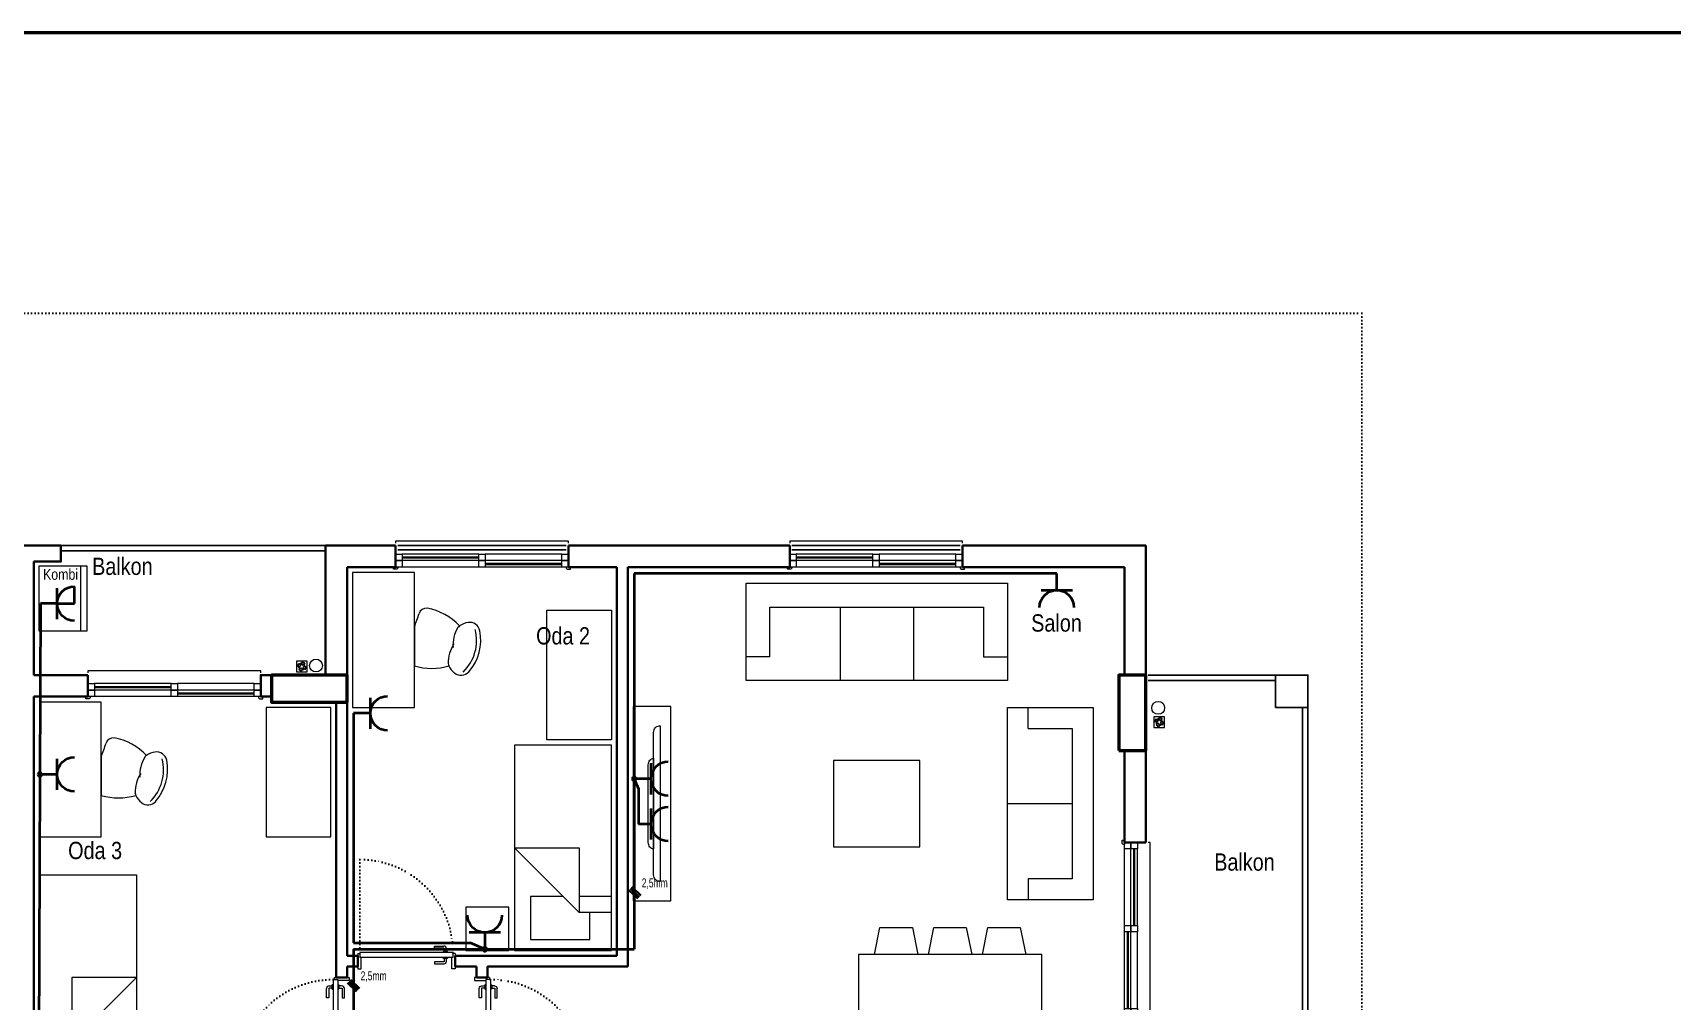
# Model space of a CAD drawing. Header units: millimetres. Extents: x 1852829 to 1882754, y -270850 to -231658.
# Drawn here: x 1865972 to 1867490, y -251952 to -251055 of the extents above; entities that cross this region are included whole.
import ezdxf

# ---------------------------------------------------------------- set-up
doc = ezdxf.new("R2010")
doc.units = ezdxf.units.MM
for name, pattern in [('CONTINOUS', [0]), ('CONTINU', [0]), ('izdüşüm arka', [3.175, 0, -3.175])]:
    doc.linetypes.add(name, pattern=pattern)
for name, color, linetype, lineweight in [('a_ba', 6, 'Continuous', 50), ('a_doğrama', 251, 'Continuous', 20), ('a_duvar', 251, 'Continuous', 35), ('a_görünüş', 32, 'Continuous', 25), ('a_görünüş_ince', 8, 'Continuous', 20), ('a_izdüşüm_arka', 251, 'izdüşüm arka', 30), ('a_not_mahal', 253, 'Continuous', 5), ('a_tefriş', 8, 'Continuous', 20), ('a_çerçeve_line', 7, 'Continuous', 50), ('Aydınlatma', 4, 'CONTINOUS', 35), ('m_yib', 65, 'Continuous', 20), ('Priz', 6, 'CONTINOUS', 40)]:
    doc.layers.add(name, color=color, linetype=linetype, lineweight=lineweight)
doc.styles.add('OL', font='tsimplex.shx', dxfattribs={"width": 0.8, "height": 12})
doc.styles.get("Standard").update_dxf_attribs({"font": 'ARIALN.TTF'})

# ---------------------------------------------------------------- blocks, each defined once
blk = doc.blocks.new('K2')
at = {"layer": 'a_doğrama', "color": 251, "linetype": 'Continuous'}
for p, q in [((-13, 88.1), (-13, 1.9)), ((-13, 88.1), (-8.5, 88.1)), ((-12, 90), (-12, 88.1)), ((-12, 90), (-10, 90)), ((-8.5, 88.1), (-8.5, 1.9)), ((-13, 1.9), (-8.5, 1.9)), ((-12, 0), (-12, 1.9)), ((-12, 0), (-10, 0))]:
    blk.add_line(p, q, dxfattribs=at)
at = {"layer": 'a_doğrama', "color": 251}
for points in [[(-14, 80.1), (-16.5, 80.1, 0.414214), (-17, 79.6), (-17, 71.1), (-19, 71.1), (-19, 79.6)], [(-13, 83.1), (-13.5, 83.1, 0.414214), (-14, 82.6), (-14, 79.6, 0.414214), (-13.5, 79.1), (-13, 79.1)], [(-8.5, 83.1), (-8, 83.1, -0.414214), (-7.5, 82.6), (-7.5, 79.6, -0.414214), (-8, 79.1), (-8.5, 79.1)], [(-7.5, 80.1), (-5, 80.1, -0.414214), (-4.5, 79.6), (-4.5, 71.1), (-2.5, 71.1), (-2.5, 79.6)]]:
    blk.add_lwpolyline(points, format="xyb", dxfattribs=at)
for points in [[(-16.5, 82.1), (-14, 82.1)], [(-5, 82.1), (-7.5, 82.1)]]:
    blk.add_lwpolyline(points, dxfattribs=at)
at = {"layer": 'a_doğrama', "color": 251, "linetype": 'Continuous'}
for points in [[(0, 90), (2, 90), (2, 87), (-8.5, 87)], [(0, 0), (2, 0), (2, 3), (-8.5, 3)]]:
    blk.add_lwpolyline(points, dxfattribs=at)
at = {"layer": 'a_doğrama', "color": 251}
for centre, start, end in [((-16.5, 79.6), 90, 180), ((-5, 79.6), 0, 90)]:
    blk.add_arc(centre, 2.5, start, end, dxfattribs=at)
at = {"layer": 'a_izdüşüm_arka', "color": 251}
blk.add_lwpolyline([(-99.2, 1.9), (-13, 1.9)], dxfattribs=at)
blk.add_arc((-13, 1.9), 86.2, 90, 180, dxfattribs=at)
blk = doc.blocks.new('160p')
at = {"layer": 'a_doğrama', "color": 251}
for points in [[(-6, -6), (-6, 0), (-12, 0), (-12, -6)], [(0, -6), (0, 0), (-6, 0), (-6, -6)], [(-6, -83), (-6, -77), (-12, -77), (-12, -83)], [(0, -83), (0, -77), (-6, -77), (-6, -83)], [(-6, -160), (-6, -154), (-12, -154), (-12, -160)], [(0, -160), (0, -154), (-6, -154), (-6, -160)]]:
    blk.add_lwpolyline(points, close=True, dxfattribs=at)
for points in [[(2, -1), (2, 2), (0, 2), (0, -2), (1, -2), (2, -1)], [(-9.5, -6), (-9.5, -77)], [(-8.5, -6), (-8.5, -77)], [(-3.5, -83), (-3.5, -154)], [(-2.5, -83), (-2.5, -154)], [(2, -159), (2, -162), (0, -162), (0, -158), (1, -158), (2, -159)]]:
    blk.add_lwpolyline(points, dxfattribs=at)
at = {"layer": 'a_görünüş_ince', "color": 251}
for points in [[(-22, -160), (-24, -160), (-24, 0), (-22, 0)], [(-12, -77), (-12, -6)], [(-6, -77), (-6, -6)], [(-6, -77), (-6, -6)], [(0, -77), (0, -6)], [(-12, -154), (-12, -83)], [(-6, -154), (-6, -83)], [(-6, -154), (-6, -83)], [(0, -154), (0, -83)]]:
    blk.add_lwpolyline(points, dxfattribs=at)
blk = doc.blocks.new('tefriş_koltuk_242x90')
at = {"layer": 'a_tefriş'}
for p, q in [((-34, -22), (-34, -90)), ((34, -22), (34, -90)), ((-99, -68), (-121, -68)), ((99, -68), (121, -68))]:
    blk.add_line(p, q, dxfattribs=at)
for points in [[(-121, -90), (-121, 0), (121, 0), (121, -90), (-121, -90)], [(-99, -68), (-99, -22), (99, -22), (99, -68)]]:
    blk.add_lwpolyline(points, dxfattribs=at)
blk = doc.blocks.new('tefriş_koltuk_202x90')
at = {"layer": 'a_tefriş'}
for p, q in [((0, -90), (0, -22)), ((-79, -68), (-101, -68)), ((79, -68), (101, -68))]:
    blk.add_line(p, q, dxfattribs=at)
for points in [[(101, -90), (101, 0), (-101, 0), (-101, -90), (101, -90)], [(79, -68), (79, -22), (-79, -22), (-79, -68)]]:
    blk.add_lwpolyline(points, dxfattribs=at)
blk = doc.blocks.new('tefirş_tv')
at = {"layer": 'a_tefriş'}
for points in [[(35, 10), (35, 10, 0.414214), (30, 15), (-30, 15, 0.414214), (-35, 10), (-35, 10)], [(60, 4), (60, 5, 0.414214), (55, 10), (-55, 10, 0.414214), (-60, 5), (-60, 4)]]:
    blk.add_lwpolyline(points, format="xyb", close=True, dxfattribs=at)
blk = doc.blocks.new('tefriş_yatak tek')
at = {"layer": 'a_tefriş'}
for points in [[(0, -0.45), (-1.9, -0.45), (-1.9, 0.45), (0, 0.45)], [(-1.9, -0.5), (-1.5, -0.5), (-1.5, -0.9), (-1.9, -0.9)]]:
    blk.add_lwpolyline(points, close=True, dxfattribs=at)
for points in [[(-1.55, 0.45), (-1.55, 0.15), (-0.95, -0.45), (-0.95, 0.15), (-1.55, 0.15)], [(-1.4, 0.45), (-1.4, 0.15)], [(-1.4, 0), (-1.4, -0.3), (-1.8, -0.3), (-1.8, 0.25), (-1.55, 0.25)]]:
    blk.add_lwpolyline(points, dxfattribs=at)
blk = doc.blocks.new('tefriş_sandalye')
at = {"layer": 'a_tefriş'}
blk.add_line((0, -18), (0, 18), dxfattribs=at)
at = {"layer": 'a_tefriş', "extrusion": (0, 0, -1)}
for centre, major_axis, start_param, end_param in [((16, -34.3), (38.7, 38.7), 5.200723, 5.79406), ((62.1, 15.1), (21.8, -21.8), 1.757107, 2.385975), ((62.1, 15.1), (21.8, -21.8), 1.757107, 2.385975), ((48.7, 10.5), (13, -13), 2.664537, 2.7784), ((48.7, 10.5), (13, -13), 2.664537, 2.7784), ((48.7, 10.5), (13, -13), 2.7784, 3.245118), ((43.2, 17.3), (6.76, 6.76), 4.815914, 6.34704), ((16.9, -5.5), (28.8, 28.8), 6.26556, 7.321949), ((16.9, -5.5), (28.8, 28.8), 6.26556, 7.321949), ((17, -5.7), (31.4, -31.4), -1.506941, -0.587454), ((66.5, -1.2), (21.8, -21.8), 1.802816, 2.431683), ((66.5, -1.2), (21.8, -21.8), 1.802816, 2.431683), ((51.2, -12.6), (6.76, -6.76), -0.587454, 0.943672), ((-154, -79.7), (117.3, -117.3), -1.166716, -1.087708), ((11.1, -28.2), (4.99, -4.99), 0.687369, 2.053884), ((1.8, 18.5), (38.7, -38.7), -0.034473, 0.601946), ((52.6, -3.9), (13, -13), 1.410391, 1.524253), ((52.6, -3.9), (13, -13), 1.410391, 1.524253), ((52.6, -3.9), (13, 13), 2.514469, 2.981187)]:
    blk.add_ellipse(centre, major_axis=major_axis, ratio=1, start_param=start_param, end_param=end_param, dxfattribs=at)
blk = doc.blocks.new('tefriş_süzgeç')
at = {"layer": 'a_tefriş'}
for p, q in [((5, 0), (-5, 0)), ((-5, 0), (-5, -10)), ((5, -10), (5, 0)), ((-5, -10), (5, -10)), ((-3.6, -5.1), (-4.1, -5.1)), ((-2.6, -5.1), (-3.1, -5.1)), ((-2.5, -2.5), (-2.9, -2.2)), ((-2.6, -7.6), (-2.9, -7.9)), ((-2, -3.3), (-2.3, -3)), ((-1.9, -6.9), (-2.2, -7.2)), ((-1.6, -5.1), (-2.1, -5.1)), ((-1.2, -3.9), (-1.5, -3.6)), ((-1.2, -6.2), (-1.5, -6.5)), ((-0.2, -2.5), (-0.2, -2)), ((-0.1, -1.5), (-0.1, -1)), ((-0.1, -3), (-0.1, -3.5)), ((-0.1, -6.6), (-0.1, -7.1)), ((-0.1, -7.6), (-0.1, -8.1)), ((-0.1, -8.6), (-0.1, -9.1)), ((1, -4), (1.4, -3.6)), ((1.1, -6.2), (1.4, -6.5)), ((1.5, -5.1), (2, -5.1)), ((1.7, -3.3), (2.1, -2.9)), ((1.8, -6.9), (2.1, -7.2)), ((2.5, -2.5), (2.8, -2.2)), ((2.5, -5.1), (3, -5.1)), ((2.5, -7.5), (2.8, -7.9)), ((3.5, -5.1), (4, -5.1))]:
    blk.add_line(p, q, dxfattribs=at)
for centre, radius, start, end in [((-0.1, -5.1), 4.06, 134.2896, 180), ((-0.1, -5.1), 3.56, 134.2896, 180), ((-0.1, -5.1), 3.06, 180, 225), ((-0.1, -5.1), 4.06, 225, 270), ((-0.1, -5.1), 2.56, 180, 225), ((-0.1, -5.1), 3.56, 225, 270), ((-0.4, -4.4), 2.4, 84.5943, 143.2016), ((-0.1, -5.1), 2.06, 134.2896, 180), ((-0.1, -5), 2.44, 90.343, 138.1212), ((-0.1, -5.1), 1.56, 134.2896, 180), ((-0.1, -5.1), 2.06, 225, 270), ((-0.1, -5.1), 1.56, 225, 270), ((-0.1, -5.1), 4.06, 45, 90), ((-0.1, -5.1), 3.56, 45, 90), ((-0.1, -5.1), 2.06, 45, 90), ((-0.1, -5.1), 1.56, 45, 90), ((-0.1, -5.1), 2.56, 270, 315.7104), ((-0.1, -5.1), 3.06, 270, 315.7104), ((-0.1, -5.1), 1.56, 314.2896, 360), ((-0.1, -5.1), 2.06, 314.2896, 360), ((-0.1, -5.1), 2.56, 360, 45), ((-0.1, -5.1), 3.06, 360, 45), ((-0.1, -5.1), 3.56, 314.2896, 360), ((-0.1, -5.1), 4.06, 314.2896, 360)]:
    blk.add_arc(centre, radius, start, end, dxfattribs=at)
blk = doc.blocks.new('kombi')
at = {"layer": 'a_tefriş', "lineweight": 20}
for p, q in [((-4.8, 60), (40.2, 60)), ((-4.7, 0), (-4.8, 60)), ((1.3, 0), (1.2, 60)), ((40.2, 60), (40.3, 0)), ((69.2, 60), (69.2, 0)), ((114.2, 60), (69.2, 60)), ((108.2, 0), (108.2, 60)), ((114.2, 0), (114.2, 60)), ((40.3, 0), (-4.7, 0)), ((69.2, 0), (114.2, 0))]:
    blk.add_line(p, q, dxfattribs=at)
at = {"layer": 'a_not_mahal'}
for p in [(5, 47.3), (73.2, 47.3)]:
    blk.add_text('Kombi', height=10, dxfattribs=at).set_placement(p)
blk = doc.blocks.new('priz')
at = {"layer": 'Priz', "color": 6, "linetype": 'CONTINU'}
blk.add_line((-14.4, 0), (14.4, 0), dxfattribs=at)
blk.add_arc((0, 15.9), 15.9, 180, 0, dxfattribs=at)
blk = doc.blocks.new('Kapaklı Priz')
at = {"layer": 'Priz', "color": 6, "linetype": 'CONTINU'}
for p, q in [((0, 0), (0, 15.9)), ((0, 15.9), (15.9, 15.9)), ((-14.4, 0), (14.4, 0))]:
    blk.add_line(p, q, dxfattribs=at)
blk.add_arc((0, 15.9), 15.9, 180, 0, dxfattribs=at)
blk = doc.blocks.new('BUAT (Enerji)')
at = {"layer": 'Priz', "linetype": 'CONTINU'}
h = blk.add_hatch(color=256, dxfattribs=at)
edge = h.paths.add_edge_path()
edge.add_arc((0, 0), 1.75, 0, 360)
blk.add_circle((0, 0), 1.75, dxfattribs=at)

msp = doc.modelspace()

# ---------------------------------------------------------------- linework, layer by layer
at = {"layer": 'a_ba', "color": 253}
for points in [[(1866262.7, -251674.4), (1866262.7, -251649.4), (1866192.7, -251649.4), (1866192.7, -251674.4)], [(1866977.7, -251719.4), (1867002.7, -251719.4), (1867002.7, -251649.4), (1866977.7, -251649.4)]]:
    msp.add_lwpolyline(points, close=True, dxfattribs=at)
at = {"layer": 'a_duvar'}
for p, q in [((1865997.7, -251529.4), (1865927.7, -251529.4)), ((1866242.7, -251529.4), (1866242.7, -251649.4)), ((1866242.7, -251529.4), (1866307.7, -251529.4)), ((1866467.7, -251529.4), (1866672.7, -251529.4)), ((1866832.7, -251529.4), (1867002.7, -251529.4)), ((1867002.7, -251649.4), (1867002.7, -251529.4)), ((1865972.7, -251649.4), (1865972.7, -251544.4)), ((1866262.7, -251909.4), (1866262.7, -251549.4)), ((1866307.7, -251549.4), (1866262.7, -251549.4)), ((1866512.7, -251549.4), (1866467.7, -251549.4)), ((1866512.7, -251549.4), (1866512.7, -251909.4)), ((1866672.7, -251549.4), (1866522.7, -251549.4)), ((1866522.7, -251919.4), (1866522.7, -251549.4)), ((1866982.7, -251549.4), (1866832.7, -251549.4)), ((1866982.7, -251549.4), (1866982.7, -251649.4)), ((1866022.7, -251649.4), (1865972.7, -251649.4)), ((1866242.7, -251649.4), (1866192.7, -251649.4)), ((1865972.7, -251669.4), (1866022.7, -251669.4)), ((1865972.7, -252029.4), (1865972.7, -251669.4)), ((1867002.7, -251804.4), (1867002.7, -251669.4)), ((1866252.7, -251674.4), (1866252.7, -251929.4)), ((1866982.7, -251719.4), (1866982.7, -251804.4)), ((1866272.7, -251909.4), (1866262.7, -251909.4)), ((1866512.7, -251909.4), (1866362.7, -251909.4)), ((1866262.7, -251929.4), (1866262.7, -251919.4)), ((1866262.7, -251919.4), (1866272.7, -251919.4)), ((1866362.7, -251919.4), (1866382.7, -251919.4)), ((1866382.7, -251929.4), (1866382.7, -251919.4)), ((1866392.7, -251919.4), (1866392.7, -251929.4)), ((1866392.7, -251919.4), (1866522.7, -251919.4))]:
    msp.add_line(p, q, dxfattribs=at)
for points in [[(1865997.7, -251529.4), (1865997.7, -251544.4), (1865972.7, -251544.4)], [(1866307.7, -251549.4), (1866307.7, -251529.4)], [(1866467.7, -251549.4), (1866467.7, -251529.4)], [(1866672.7, -251549.4), (1866672.7, -251529.4)], [(1866832.7, -251549.4), (1866832.7, -251529.4)], [(1866022.7, -251649.4), (1866022.7, -251669.4)], [(1866192.7, -251649.4), (1866182.7, -251649.4), (1866182.7, -251669.4), (1866192.7, -251669.4)], [(1867002.7, -251804.4), (1866982.7, -251804.4)], [(1866272.7, -251909.4), (1866272.7, -251919.4)], [(1866362.7, -251909.4), (1866362.7, -251919.4)], [(1866252.7, -251929.4), (1866262.7, -251929.4)], [(1866382.7, -251929.4), (1866392.7, -251929.4)]]:
    msp.add_lwpolyline(points, dxfattribs=at)
at = {"layer": 'a_görünüş', "color": 251}
for points in [[(1866242.7, -251529.4), (1865997.7, -251529.4)], [(1866465.7, -251529.4), (1866309.7, -251529.4)], [(1866465.7, -251533.4), (1866309.7, -251533.4)], [(1866830.7, -251529.4), (1866674.7, -251529.4)], [(1866830.7, -251533.4), (1866674.7, -251533.4)], [(1866242.7, -251534.4), (1865997.7, -251534.4)], [(1867122.7, -251649.4), (1867004.7, -251649.4)], [(1867122.7, -251654.4), (1867004.7, -251654.4)], [(1867147.7, -252239.4), (1867147.7, -251679.4)], [(1867152.7, -252239.4), (1867152.7, -251679.4)]]:
    msp.add_lwpolyline(points, dxfattribs=at)
msp.add_lwpolyline([(1867122.7, -251679.4), (1867152.7, -251679.4), (1867152.7, -251649.4), (1867122.7, -251649.4)], close=True, dxfattribs=at)
at = {"layer": 'a_izdüşüm_arka'}
msp.add_lwpolyline([(1864722.7, -251314.4), (1867202.7, -251314.4), (1867202.7, -253764.4), (1864722.7, -253764.4)], close=True, dxfattribs=at)
at = {"layer": 'a_tefriş'}
for points in [[(1866325.1, -251554.4), (1866267.7, -251554.4), (1866267.7, -251679.4), (1866325.1, -251679.4)], [(1866507.7, -251709.4), (1866447.7, -251709.4), (1866447.7, -251589.4), (1866507.7, -251589.4)], [(1866035.1, -251674.4), (1865977.7, -251674.4), (1865977.7, -251799.4), (1866035.1, -251799.4)], [(1866187.7, -251799.4), (1866247.7, -251799.4), (1866247.7, -251679.4), (1866187.7, -251679.4)], [(1866562.7, -251678.5), (1866527.7, -251678.5), (1866527.7, -251858.5), (1866562.7, -251858.5)], [(1866793.3, -251728.5), (1866713.3, -251728.5), (1866713.3, -251808.5), (1866793.3, -251808.5)], [(1866906.3, -251908.1), (1866736.3, -251908.1), (1866736.3, -251978.1), (1866906.3, -251978.1)]]:
    msp.add_lwpolyline(points, close=True, dxfattribs=at)
for points in [[(1866751.3, -251908.1), (1866756.3, -251883.1), (1866786.3, -251883.1), (1866791.3, -251908.1)], [(1866801.3, -251908.1), (1866806.3, -251883.1), (1866836.3, -251883.1), (1866841.3, -251908.1)], [(1866851.3, -251908.1), (1866856.3, -251883.1), (1866886.3, -251883.1), (1866891.3, -251908.1)]]:
    msp.add_lwpolyline(points, dxfattribs=at)
at = {"layer": 'a_çerçeve_line'}
msp.add_lwpolyline([(1872123.9, -254054.6), (1872123.9, -251054.6), (1853005.4, -251054.6), (1853005.4, -254054.6)], close=True, dxfattribs=at)
at = {"layer": 'Aydınlatma', "color": 3}
for p, q in [((1866531.9, -251856.5), (1866523.7, -251848.6)), ((1866533.3, -251855), (1866525.1, -251847.1)), ((1866534.7, -251853.6), (1866526.4, -251845.7)), ((1866271.5, -251942.5), (1866263.2, -251934.6)), ((1866272.8, -251941.1), (1866264.6, -251933.2)), ((1866274.2, -251939.6), (1866266, -251931.7))]:
    msp.add_line(p, q, dxfattribs=at)
at = {"layer": 'm_yib'}
for centre in [(1866234, -251640.6), (1867014, -251679.8)]:
    msp.add_circle(centre, 5.92, dxfattribs=at)
at = {"layer": 'Priz'}
for p, q in [((1866528.7, -251555.4), (1866528.7, -251903.4)), ((1866920.1, -251555.4), (1866528.7, -251555.4)), ((1865978.7, -251583.2), (1865977.2, -252017.4)), ((1866268.7, -251684.8), (1866268.7, -251897.4)), ((1866528.7, -251745.5), (1866532.6, -251754.7)), ((1866532.6, -251754.7), (1866532.6, -251787.4)), ((1866390.3, -251903.4), (1866376.7, -251897.4))]:
    msp.add_line(p, q, dxfattribs=at)
at = {"layer": 'Priz', "linetype": 'CONTINU'}
for p, q in [((1866920.1, -251570.9), (1866920.1, -251555.4)), ((1865994.3, -251583.2), (1865978.7, -251583.2)), ((1866284.3, -251684.8), (1866268.7, -251684.8)), ((1865994.3, -251741.4), (1865978.2, -251741.4)), ((1866544.3, -251745.5), (1866528.7, -251745.5)), ((1866544.3, -251787.4), (1866532.6, -251787.4)), ((1866268.7, -251897.4), (1866376.7, -251897.4)), ((1866390.3, -251887.8), (1866390.3, -251903.4)), ((1866268.7, -251903.4), (1866528.7, -251903.4)), ((1866268.7, -251903.4), (1866268.7, -252230.4))]:
    msp.add_line(p, q, dxfattribs=at)

# ---------------------------------------------------------------- block references
at = {"layer": 'a_duvar', "xscale": -1, "rotation": 90}
for p in [(1866307.7, -251549.4), (1866672.7, -251549.4), (1866022.7, -251669.4)]:
    msp.add_blockref('160p', p, dxfattribs=at)
at = {"layer": 'a_duvar'}
msp.add_blockref('kombi', (1865907.9, -251608.5), dxfattribs=at)
at = {"layer": 'a_duvar', "xscale": -1}
msp.add_blockref('160p', (1866982.7, -251804.4), dxfattribs=at)
at = {"layer": 'a_izdüşüm_arka', "ltscale": 5}
for p, rotation in [((1866272.7, -251919.4), 269.9992036878906), ((1866262.7, -252019.4), 359.9992036878907)]:
    msp.add_blockref('K2', p, dxfattribs=dict(at, rotation=rotation))
at = {"layer": 'a_izdüşüm_arka', "ltscale": 5, "xscale": -1, "rotation": 0.0007963121093723657}
msp.add_blockref('K2', (1866382.7, -252019.4), dxfattribs=at)
at = {"layer": 'a_tefriş'}
msp.add_blockref('tefriş_koltuk_242x90', (1866753.3, -251564.4), dxfattribs=at)
at = {"layer": 'a_tefriş', "xscale": -1, "rotation": 180}
for p in [(1866325.1, -251622.8), (1866035.1, -251742.8)]:
    msp.add_blockref('tefriş_sandalye', p, dxfattribs=at)
at = {"layer": 'a_tefriş'}
for p, rotation in [((1866215.8, -251641.5), 90), ((1867014.9, -251698), 179.9999999999999)]:
    msp.add_blockref('tefriş_süzgeç', p, dxfattribs=dict(at, rotation=rotation))
at = {"layer": 'a_tefriş', "lineweight": -3, "extrusion": (-1.67633e-30, -2.24181e-16, -1), "xscale": 0.8823529411764788, "yscale": 0.8823529411764788, "zscale": -0.8823529411764706, "rotation": 90}
msp.add_blockref('tefriş_koltuk_202x90', (-1866953.7, -251768.5), dxfattribs=at)
at = {"layer": 'a_tefriş', "extrusion": (0, 0, -1), "xscale": 1.199999999999992, "rotation": 269.9999983322061}
msp.add_blockref('tefirş_tv', (-1866556.7, -251768.5), dxfattribs=at)
at = {"layer": 'a_tefriş'}
for p, xscale, yscale, zscale, rotation in [((1866462.7, -251714.4), -100, 100, 100, 270), ((1866022.7, -251834.4), 100.0000000000011, 100.0000000000011, 100.0000000000011, 90)]:
    msp.add_blockref('tefriş_yatak tek', p, dxfattribs=dict(at, xscale=xscale, yscale=yscale, zscale=zscale, rotation=rotation))
at = {"layer": 'Aydınlatma', "xscale": -1, "rotation": 270}
msp.add_blockref('Kapaklı Priz', (1865994.3, -251583.2), dxfattribs=at)
at = {"layer": 'Priz', "linetype": 'CONTINU', "xscale": -1}
for p, rotation in [((1866920.1, -251570.9), 180), ((1866284.3, -251684.8), 270), ((1865994.3, -251741.4), 270), ((1866544.3, -251745.5), 270), ((1866544.3, -251787.4), 270)]:
    msp.add_blockref('priz', p, dxfattribs=dict(at, rotation=rotation))
at = {"layer": 'Priz', "color": 4, "linetype": 'CONTINU', "xscale": -1, "rotation": 180}
for p in [(1865978.2, -251741.4), (1866528.7, -251745.5), (1866390.3, -251903.4)]:
    msp.add_blockref('BUAT (Enerji)', p, dxfattribs=at)
at = {"layer": 'Priz', "linetype": 'CONTINU', "xscale": -1}
msp.add_blockref('priz', (1866390.3, -251887.8), dxfattribs=at)

# ---------------------------------------------------------------- texts
at = {"layer": 'a_not_mahal'}
for s, p in [('Balkon', (1866026.6, -251556.7)), ('Salon', (1866896.4, -251609.2)), ('Oda 2', (1866437.8, -251621.1)), ('Oda 3', (1866004.4, -251819.9)), ('Balkon', (1867065.9, -251830.6))]:
    msp.add_text(s, height=16, dxfattribs=at).set_placement(p)
at = {"layer": 'Priz', "color": 3, "linetype": 'CONTINU', "style": 'OL', "width": 0.7}
for p in [(1866535.7, -251846.1), (1866275.3, -251932.2)]:
    msp.add_text('2,5mm', height=8.4, dxfattribs=at).set_placement(p)

doc.saveas('drawing.dxf')
